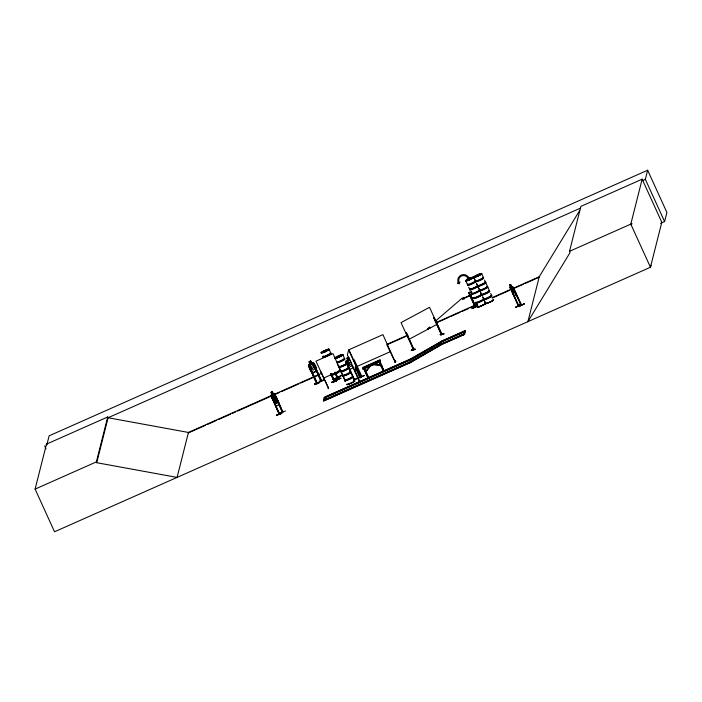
<?xml version="1.0" encoding="UTF-8"?>
<svg xmlns="http://www.w3.org/2000/svg" width="702" height="702" viewBox="0 0 702 702"><rect width="100%" height="100%" fill="white"/><g stroke="black" fill="none" stroke-linecap="round" stroke-linejoin="round"><path stroke-width="1.05" d="M282.967 411.907L279.15 414.285L271.797 397.183L279.668 414.022C279.887 412.89 278.053 413.741 279.352 414.233L271.095 396.051L271.139 395.068L273.982 393.26L278.562 402.123L279.098 404.449L276.334 406.23L275.123 404.343M271.156 396.033L271.191 395.042M381.326 365.628L379.168 364.803L381.37 365.303M381.212 364.786L379.15 365.093M381.239 364.794L379.168 364.803L381.221 364.68M317.357 383.494L309.521 366.628L317.418 383.459L317.137 382.836L316.874 383.757L308.678 365.558L308.845 364.522L312.636 362.407L313.54 362.829C321.534 371.428 310.512 378.325 308.722 365.54L308.898 364.513M469.252 292.33C468.629 292.532 468.515 294.594 471.779 291.979M468.664 292.734L475.017 306.862M469.392 293.146L475.666 306.572L470.507 295.059L469.796 295.375M469.506 295.937L464.206 298.315L463.776 297.341L464.487 298.929L464.066 297.99M470.103 296.147L470.91 295.902L470.121 296.042M471.823 297.964L471.253 298.42L473.13 297.464M477.693 305.089L472.262 307.616L477.746 305.133M474.736 306.502L474.57 307.397M475.017 306.326L474.806 307.292L474.991 306.353M475.131 306.809L470.331 296.165M475.693 306.897L475.71 305.695M346.402 363.171L346.99 362.881L354.607 379.843C355.352 378.466 352.65 379.993 354.457 379.133M352.272 365.049L360.003 381.923M360.196 377.351L360.398 376.404L360.319 377.711L361.126 377.422L353.536 360.073M353.747 380.247L353.948 379.299L353.826 380.545M353.94 380.554L354.054 379.536M354.545 379.334L359.512 377.097M356.642 383.564L362.987 380.589M359.705 377.571L355.703 368.568M360.073 376.667C358.748 377.316 360.503 376.088 360.416 377.255L355.379 366.321M360.319 377.711L360.854 376.579L360.67 377.544M360.67 376.465L361.644 376.009L361.934 376.649L354.177 359.749L353.317 360.17M359.74 381.379L359.67 382.151L347.358 354.966L348.657 349.815L361.003 376.983M361.082 376.246L361.232 376.974L348.92 349.745L382.941 334.643L395.129 361.907M360.784 377.527L361.249 376.447M387.609 344.945L387.03 345.2L395.173 361.925M394.805 362.021C393.778 360.442 396.2 361.705 395.279 362.267L395.358 360.96L395.349 362.179M395.279 362.267L395.489 361.214M395.63 362.109L395.831 361.144L395.323 360.968M320.621 371.437L328.571 388.259L315.944 361.17L332.959 353.624L345.358 380.765M328.124 388.794L328.448 387.75M337.346 364.013L345.252 381.265L345.612 380.186M345.007 380.958L345.323 379.949L345.077 380.888M345.252 381.265L345.454 380.212M470.217 295.419L470.401 295.796M510.74 286.89L510.547 287.776L512.908 292.918M177.167 477.36L54.545 531.774L35.1 489.101L46.464 444.147L107.722 416.962L108.09 417.751L96.727 462.706L177.079 477.404L650.447 267.243L651.026 265.251M96.727 462.706L96.367 461.916L107.722 416.962M177.079 477.404L188.469 432.344M323.683 401.035L324.254 397.288L410.547 358.994L441.769 341.093L463.873 331.405L464.119 331.932L442.848 341.365L411.635 359.266L324.5 397.815L323.683 401.035L409.977 362.741L441.242 344.656L464.592 334.415L465.4 331.195L465.163 330.668L442.655 340.654L442.848 341.365L410.74 359.714L325.693 397.455L325.447 396.928L410.503 359.178L442.611 340.839M355.054 371.867L356.353 366.716M363.285 367.901L363.031 369.015L379.457 361.916M365.602 372.674L366.058 371.718L365.926 372.788M365.821 373.21L366.032 372.367M372.367 364.628L379.343 365.101L372.938 364.408M379.808 360.986L380.072 359.863L363.408 367.207L362.794 368.532L379.808 360.986L383.862 370.489M381.476 364.882C380.879 367.436 381.089 363.68 381.712 365.409L381.256 366.356L381.712 365.409M465.163 330.668L464.347 333.889L441.005 344.129L409.731 362.214L323.447 400.509M441.848 343.875L463.153 334.249L463.399 334.775L442.137 344.217L410.863 362.302L324.973 400.298L324.728 399.771L410.626 361.767L441.848 343.875L442.084 344.401M442.848 341.365L442.655 340.654M464.162 331.748L463.346 334.968L463.925 331.221L464.162 331.748L465.4 331.195M527.886 321.727L539.276 276.667L579.738 210.398M527.913 321.621L570.094 252.553L569.533 251.316L580.887 206.37L642.154 179.177L661.802 222.297L650.447 267.243L630.8 224.131L642.154 179.177M660.591 223.35L664.601 221.569L645.349 179.335L647.648 170.226L49.122 435.828L46.823 444.945L46.464 444.147M664.601 221.569L666.9 212.46L647.648 170.226M631.361 225.36L631.94 223.368M427.615 329.062L429.712 327.869L429.229 328.448M429.922 328.124L427.553 328.984L428.211 328.887M469.094 279.457L469.901 277.615L469.015 278.01A5.888 5.835 11.3 0 0 461.232 275.079A5.888 5.835 11.3 0 0 458.292 282.783L457.406 283.178L459.257 283.836L459.986 282.028L459.09 282.432A4.914 4.87 11.3 0 1 461.539 275.991A4.914 4.87 11.3 0 1 468.041 278.448L467.155 278.843M276.395 415.338L281.844 413.346L276.544 415.172M281.774 413.338L276.395 415.286M336.741 380.8L331.598 382.572L336.583 380.449L336.512 380.879M331.756 382.441L336.67 380.73L331.66 382.151M515.54 307.362L520.998 304.51M521.112 304.457L515.417 307.45L521.121 304.405M318.673 382.836L314.575 384.064L318.69 382.836L318.576 383.283M366.769 370.305L365.479 372.665L366.769 370.314L365.645 371.437M415.093 349.324L411.346 350.342L411.486 349.868L415.172 349.35L411.346 350.368L415.172 349.35M414.987 349.052L411.469 349.921M365.461 371.665L366.997 370.489M371.165 365.154L366.874 370.638L366.541 370.366L370.007 366.137M325.386 350.447L324.956 350.93L325.649 350.614M324.614 351.904L325.052 351.535M325.64 350.64L325.008 350.886L325.605 350.667M325.333 351.377L324.71 351.597M338.733 356.397L339.435 356.081M338.399 357.292L338.978 357.213M338.259 357.344L338.785 357.213M339.461 356.923L339.373 356.853M469.612 278.861L470.287 278.562M469.524 279.457L469.884 279.65M469.287 279.589L470.322 279.405L469.419 279.738M478.106 275.07L477.614 275.351L478.036 275.158M477.281 276.202L477.79 275.798M477.158 276.246L478.159 275.807M429.738 328.115L429.378 327.132M361.012 377.062L361.802 376.711M335.073 372.235L338.25 379.177L334.24 381.616C333.459 380.791 334.749 380.3 334.512 381.528M334.187 381.66L331.072 374.675M337.539 378.826C338.206 377.509 337.899 380.695 337.873 378.615M435.986 320.63L462.364 297.973L463.066 299.561L462.434 298.289M282.669 411.293C281.546 412.013 282.897 410.731 282.932 411.934L274.736 393.717M282.397 412.206L277.422 401.272M316.734 383.073L316.988 382.871M316.725 383.792L321.77 381.01L321.49 380.396M321.481 381.116L313.873 364.18L313.434 364.426L321.165 381.3M324.973 350.833L325.342 350.781M469.638 278.887L470.094 278.65M469.682 279.773L470.226 279.387M363.276 367.585L362.916 368.778L379.58 361.433L380.194 360.117L379.598 360.301M368.647 377.228L364.391 367.787M368.278 378.202L363.943 367.98M383.862 371.27L379.58 361.837M282.353 412.223L282.107 411.583M334.836 381.326L331.16 373.394M337.89 379.396L334.705 372.455M330.791 373.622L334.371 381.598L338.469 379.106M413.759 348.859C414.443 350.517 412.416 348.982 413.662 348.868M441.374 334.047L442.102 334.415L441.444 334.731L433.739 317.839L434.222 317.576L442.041 334.45M518.602 305.861L518.199 305.282M510.047 287.89L510.047 287.03L518.287 306.002L521.586 305.256L513.838 288.382L513.364 288.54L521.033 305.44M518.822 305.835L513.811 294.91M272.455 395.287L273.613 394.559L276.579 401.228L275.482 401.939L273.719 398.06L274.815 397.35M275.877 398.034L276.035 400.087L274.921 400.798L273.569 399.526L271.007 392.462L272.253 391.672L273.148 393.778M271.06 392.444L272.253 391.769M273.508 394.542L272.394 395.261L274.166 399.14L275.281 398.42M271.981 397.113L271.463 397.393M274.886 395.244L282.59 412.153M274.947 403.369L277.694 401.605M275.008 403.439L273.64 401.623L274.947 403.457L277.808 401.632L277.281 399.306L277.808 401.632M280.405 412.706L285.486 411.003M282.344 411.723L279.519 413.548M316.777 383.766L309.082 366.874L309.661 366.584M338.741 356.318L339.171 356.177M339.005 356.906L338.618 357.099M477.597 275.868L477.167 276.105L477.957 275.868M335.925 379.957L340.83 378.308L336.126 379.791M337.802 378.94L334.626 380.879M347.622 360.214L346.191 360.863L345.867 361.899L354.168 380.045L353.764 379.44M359.564 376.86L359.836 377.518M282.634 412.127L275.482 396.095M279.493 414.075L271.209 396.033M441.198 334.091L441.725 333.854M441.312 334.073L441.479 334.705M333.924 381.037L334.38 380.765M330.993 373.455L334.485 381.537M311.548 363.004L310.644 360.916L308.994 361.828L309.986 363.899M310.626 361.012L309.082 361.872L310.073 363.934L309.591 365.084L311.355 368.962L312.916 370.173L314.417 369.331L314.461 367.216L312.688 363.338L311.574 363.092L310.644 360.916M312.662 372.823L316.4 370.735M314.68 384.336L318.848 383.187M321.428 380.431L320.981 380.686M314.478 384.52L314.593 384.012M338.118 379.317L334.88 372.402M478.097 276.018L477.351 276.36M363.382 367.515L370.726 364.233M413.794 349.552L406.309 332.59L405.826 332.845M433.739 317.839L434.345 317.55M443.848 333.915L440.119 334.512L440.549 334.67M440.277 334.863L444.094 333.836L440.329 334.775M408.722 339.505L437.241 324.21M321.2 380.502L321.349 381.247M510.74 286.978L509.792 284.81L510.802 286.951L509.985 287.057M510.74 284.635L514.276 291.251L514.531 293.024L513.583 293.217L512.32 291.655M511.749 286.679L512.425 286.618M510.029 287.127L512.407 286.548L513.092 287.206L521.375 305.37L521.033 304.694M510.003 287.873L513.794 295.445L516.233 294.928L515.601 292.778L516.119 294.893M513.838 288.382L513.364 288.54M520.831 305.001L518.427 305.493M518.515 306.432L524.438 303.826L518.55 306.449M413.066 349.184L413.601 349.71M441.54 334.722L433.862 317.804M441.83 334.512L429.545 307.309L401.026 322.613L413.469 349.772M325.298 351.605L324.736 351.676M325.202 351.746L324.736 351.948M344.568 370.7L345.033 370.498M468.629 292.646L471.516 291.409M464.04 297.955L469.366 295.63M474.341 297.613L471.454 298.859L474.341 297.639M477.588 304.852L472.227 307.52M477.386 305.774L472.06 308.599L477.544 306.125M472.051 308.529L477.5 306.046M428.229 328.51L428.878 328.203M357.809 378.009L364.338 375.5L354.168 380.036M580.422 208.152L108.09 417.751L188.443 432.45L271.656 395.428M642.356 180.668L645.349 179.335M569.533 251.316L630.8 224.131M35.1 489.101L96.367 461.916M349.675 359.398L346.253 360.916L345.946 361.89L348.473 367.427M274.64 394.199L321.77 373.192M386.899 344.384L407.941 335.047M436.012 322.587L477.132 304.247M492.137 297.683L511.205 289.127M513.188 288.338L539.25 276.772M188.478 432.862L205.519 425.298M207.52 424.403L216.541 420.401M218.55 419.515L230.581 414.18M232.581 413.285L235.591 411.951M237.592 411.065L271.674 395.937M275.684 394.155L279.694 392.383M281.695 391.488L298.736 383.933M300.746 383.038L312.767 377.702M314.777 376.807L317.778 375.473M387.943 344.34L405.993 336.337M437.065 322.543L449.087 317.207M451.096 316.321L460.117 312.311M462.118 311.425L468.137 308.757M470.138 307.862L474.148 306.09M492.19 298.078L509.231 290.514M514.241 288.294L523.262 284.292M525.271 283.397L539.303 277.176M346.753 363.855L350.877 362.03M323.648 378.062L340.654 370.516M352.518 365.637L350.561 366.497L348.762 365.303L346.99 361.425L347.718 360.266L346.674 358.134L348.771 357.204L349.359 358.704M353.931 367.497L349.991 369.252L348.411 367.462M356.616 366.637L390.637 351.544M371.709 363.794L378.606 360.731M442.901 341.181L463.197 332.178M469.884 279.519L469.445 279.765M379.422 361.881L380.3 360.354L379.861 360.468M413.882 349.517L406.309 332.59M469.726 279.37L470.305 279.387M276.018 396.533L278.615 402.097M272.551 398.806L272.587 397.823L275.324 396.051L276.053 396.569M275.035 404.396L276.395 406.212M380.115 360.644L379.8 361.907L363.118 369.234L362.934 367.98L379.949 360.433L380.265 361.135M341.049 378.167L335.96 379.879M381.476 366.26L381.335 365.347M518.506 305.975L510.898 289.048M313.496 362.837L321.709 381.054M313.434 364.426L321.077 381.353M316.084 368.41L316.356 370.753M320.884 380.914L317.216 383.011M383.678 370.559L379.361 361.135M509.731 284.837L510.802 284.6M510.117 285.214L511.047 285.784L510.433 285.907M518.269 306.019L518.006 305.388M383.432 371.455L379.133 362.039M470.103 289.733A4.361 0.483 -24.5 0 0 473.227 289.013A4.361 0.483 -24.5 0 0 477.869 286.425L479.65 290.321A4.352 0.483 -24.5 0 1 475.026 292.945A4.352 0.483 -24.5 0 1 471.911 293.664M477.667 307.134L477.667 306.993A4.379 0.491 -24.5 0 0 483.046 305.098A4.379 0.491 -24.5 0 0 484.591 303.545M275.403 396.972L274.5 396.656C274.587 392.813 270.7 395.296 273.455 397.35L273.131 398.438L274.894 402.325L276.246 403.606L277.343 402.895L277.167 400.851L274.113 394.155L273.201 393.848L272.2 391.698M518.681 306.721L524.245 303.764M512.346 286.574L513.074 287.241M323.736 380.326L319.91 381.449M512.635 293.392L513.855 295.34M481.669 273.675A4.379 0.491 -24.5 0 1 475.552 276.851A4.379 0.491 -24.5 0 1 475.824 275.825A4.379 0.491 -24.5 0 1 481.677 273.692A4.379 0.491 -24.5 0 1 475.561 276.869A4.379 0.491 -24.5 0 1 475.816 275.807A4.379 0.491 -24.5 0 1 481.669 273.675L483.371 277.439M484.608 280.159L485.486 282.099M485.845 282.88L487.504 286.521M487.723 286.978L489.426 290.725M490.663 293.445L491.54 295.384M475.421 280.967L473.71 277.229A4.379 0.491 -24.5 0 0 467.848 279.361A4.379 0.491 -24.5 0 0 467.585 280.405A4.379 0.491 -24.5 0 0 473.701 277.229L475.394 280.975A4.361 0.483 -24.5 0 1 470.243 283.775A4.361 0.483 -24.5 0 1 468.058 283.968M476.658 283.687L477.536 285.626M481.475 294.252L479.764 290.514L481.449 294.261A4.361 0.483 -24.5 0 1 476.298 297.06A4.361 0.483 -24.5 0 1 474.113 297.253M482.722 296.972L483.59 298.912A4.361 0.483 -24.5 0 1 478.931 301.518A4.361 0.483 -24.5 0 1 475.807 302.237M476.158 303.018A4.361 0.483 -24.5 0 0 479.282 302.299A4.361 0.483 -24.5 0 0 483.924 299.71L485.652 303.44M476.64 283.696L477.518 285.644M482.695 296.981L483.573 298.929M483.924 299.71L485.635 303.448M465.733 280.765L467.444 284.503M468.69 287.223L469.568 289.171M464.347 333.889L464.592 334.415M441.769 341.093L442.006 341.628M441.891 343.682L442.137 344.217M441.005 344.129L441.242 344.656M429.212 327.202L429.448 327.966L429.185 327.378M411.39 358.74L411.635 359.266M410.547 358.994L410.784 359.521M410.503 359.178L410.74 359.714M410.626 361.767L410.863 362.302M409.784 362.03L409.977 362.741M371.814 364.031L371.604 363.566L371.604 365.558M365.689 372.262L366.084 373.095M363.724 368.875L368.006 378.29M342.83 354.729A4.379 0.491 -24.5 0 1 336.723 357.906A4.379 0.491 -24.5 0 1 336.986 356.862A4.379 0.491 -24.5 0 1 342.83 354.729L344.533 358.485M329.062 349.28A4.379 0.491 -24.5 0 1 322.946 352.457A4.379 0.491 -24.5 0 1 323.21 351.412A4.379 0.491 -24.5 0 1 329.062 349.28L330.756 353.027M335.249 372.174L338.425 379.141M324.254 397.288L324.5 397.815M44.656 445.937L46.016 448.929M362.873 380.335L356.493 383.169M278.518 402.132L279.045 404.396M485.389 282.818A4.361 0.483 -24.5 0 1 482.757 284.766A4.361 0.483 -24.5 0 1 477.904 286.407L479.563 290.049A4.344 0.483 -24.5 0 1 474.385 292.857A4.344 0.483 -24.5 0 1 472.209 293.041M485.319 282.52A4.431 0.491 -24.5 0 1 482.643 284.503A4.431 0.491 -24.5 0 1 477.72 286.162M487.179 286.758A4.352 0.483 -24.5 0 1 484.038 288.952A4.352 0.483 -24.5 0 1 479.878 290.128M487.03 286.469A4.344 0.483 -24.5 0 1 483.897 288.654A4.344 0.483 -24.5 0 1 479.756 289.821M483.195 277.86A4.431 0.491 -24.5 0 1 480.001 280.08A4.431 0.491 -24.5 0 1 475.772 281.283M484.433 282.195A4.361 0.483 -24.5 0 1 483.371 283.503A4.361 0.483 -24.5 0 1 477.641 285.723M483.266 278.159A4.361 0.483 -24.5 0 1 480.115 280.352A4.361 0.483 -24.5 0 1 475.956 281.528M484.599 282.432A4.431 0.491 -24.5 0 1 483.52 283.766A4.431 0.491 -24.5 0 1 477.702 286.021M483.09 277.615A4.431 0.491 -24.5 0 1 479.887 279.844A4.431 0.491 -24.5 0 1 475.658 281.046M482.906 277.378A4.361 0.483 -24.5 0 1 479.764 279.572A4.361 0.483 -24.5 0 1 475.596 280.747M479.642 290.33A4.352 0.483 -24.5 0 1 474.508 293.12A4.352 0.483 -24.5 0 1 472.323 293.313M491.804 296.077A4.361 0.483 -24.5 0 1 487.776 298.534A4.361 0.483 -24.5 0 1 484.134 299.482M490.768 295.963A4.431 0.491 -24.5 0 1 489.206 297.543A4.431 0.491 -24.5 0 1 483.775 299.447M493.216 300.017A4.352 0.483 -24.5 0 1 489.557 302.439A4.352 0.483 -24.5 0 1 486.354 303.062M493.085 299.754A4.344 0.483 -24.5 0 1 489.952 301.939A4.344 0.483 -24.5 0 1 485.81 303.115M487.346 287.162A4.344 0.483 -24.5 0 1 484.213 289.338A4.344 0.483 -24.5 0 1 480.071 290.514M493.164 299.851A4.379 0.491 -24.5 0 1 490.005 302.053A4.379 0.491 -24.5 0 1 485.828 303.238M487.627 286.872A4.379 0.491 -24.5 0 1 483.581 289.338A4.379 0.491 -24.5 0 1 479.931 290.286M488.645 291.304A4.431 0.491 -24.5 0 1 486.574 293.129A4.431 0.491 -24.5 0 1 481.826 294.568M491.084 295.323A4.361 0.483 -24.5 0 1 487.943 297.516A4.361 0.483 -24.5 0 1 483.775 298.692M488.715 291.602A4.361 0.483 -24.5 0 1 488.75 292.304A4.361 0.483 -24.5 0 1 483.406 294.77A4.361 0.483 -24.5 0 1 482.441 294.498M491.268 295.568A4.431 0.491 -24.5 0 1 488.065 297.788A4.431 0.491 -24.5 0 1 483.836 298.991M489.145 290.9A4.431 0.491 -24.5 0 1 485.942 293.129A4.431 0.491 -24.5 0 1 481.712 294.331M488.961 290.663A4.361 0.483 -24.5 0 1 485.819 292.857A4.361 0.483 -24.5 0 1 481.651 294.033M484.643 303.712A4.352 0.483 -24.5 0 1 483.108 305.256A4.352 0.483 -24.5 0 1 477.772 307.134M477.808 286.118A4.431 0.491 -24.5 0 1 473.095 288.75A4.431 0.491 -24.5 0 1 469.919 289.487M475.587 281.362A4.431 0.491 -24.5 0 1 471.498 283.862A4.431 0.491 -24.5 0 1 467.795 284.819M477.342 285.854A4.361 0.483 -24.5 0 1 471.884 288.627A4.361 0.483 -24.5 0 1 470.182 288.627M475.745 281.756A4.361 0.483 -24.5 0 1 471.621 284.126A4.361 0.483 -24.5 0 1 467.804 285.284M477.527 286.1A4.431 0.491 -24.5 0 1 472.472 288.724A4.431 0.491 -24.5 0 1 469.813 289.242M475.579 281.221A4.431 0.491 -24.5 0 1 470.866 283.854A4.431 0.491 -24.5 0 1 467.69 284.582M483.862 299.412A4.431 0.491 -24.5 0 1 478.641 302.255A4.431 0.491 -24.5 0 1 476.412 302.448M479.826 290.76A4.344 0.483 -24.5 0 1 475.21 293.339A4.344 0.483 -24.5 0 1 472.095 294.059M481.274 294.682A4.431 0.491 -24.5 0 1 477.553 297.148A4.431 0.491 -24.5 0 1 474.289 297.78M481.344 294.98A4.361 0.483 -24.5 0 1 478.194 297.174A4.361 0.483 -24.5 0 1 474.034 298.35M483.66 299.07A4.431 0.491 -24.5 0 1 479.045 301.799A4.431 0.491 -24.5 0 1 476.307 302.202M481.537 294.41A4.431 0.491 -24.5 0 1 476.921 297.139A4.431 0.491 -24.5 0 1 474.183 297.543M330.581 353.448A4.431 0.491 -24.5 0 1 327.386 355.668A4.431 0.491 -24.5 0 1 323.157 356.87M331.019 353.711A4.37 0.491 -24.5 0 1 326.983 356.177A4.37 0.491 -24.5 0 1 323.332 357.125M330.475 353.203A4.431 0.491 -24.5 0 1 326.746 355.668A4.431 0.491 -24.5 0 1 323.49 356.309M330.291 352.966A4.361 0.483 -24.5 0 1 326.632 355.387A4.361 0.483 -24.5 0 1 323.42 356.019M338.829 371.691A4.361 0.483 -24.5 0 1 335.688 373.885A4.361 0.483 -24.5 0 1 331.519 375.07M338.768 371.393A4.431 0.491 -24.5 0 1 335.038 373.859A4.431 0.491 -24.5 0 1 331.774 374.491M333.722 378.641A4.37 0.491 -24.5 0 0 336.416 378.238A4.37 0.491 -24.5 0 0 340.97 375.552A4.361 0.483 -24.5 0 1 336.433 378.264A4.361 0.483 -24.5 0 1 333.74 378.659M340.847 375.298A4.361 0.483 -24.5 0 1 336.82 377.764A4.361 0.483 -24.5 0 1 333.178 378.703M340.909 375.394A4.379 0.491 -24.5 0 1 336.872 377.869A4.379 0.491 -24.5 0 1 333.213 378.817M338.934 370.972A4.37 0.491 -24.5 0 1 334.81 373.341A4.37 0.491 -24.5 0 1 330.984 374.499M338.654 371.156A4.431 0.491 -24.5 0 1 335.459 373.385A4.431 0.491 -24.5 0 1 331.23 374.578M346.551 363.873A4.361 0.483 -24.5 0 1 343.401 366.058A4.361 0.483 -24.5 0 1 339.241 367.243M346.481 363.566A4.431 0.491 -24.5 0 1 342.76 366.032A4.431 0.491 -24.5 0 1 339.496 366.672M348.324 367.769A4.361 0.483 -24.5 0 1 344.664 370.191A4.361 0.483 -24.5 0 1 341.453 370.814M348.21 367.506A4.361 0.483 -24.5 0 1 345.059 369.7A4.361 0.483 -24.5 0 1 340.9 370.884M348.631 367.576A4.379 0.491 -24.5 0 1 344.585 370.042A4.379 0.491 -24.5 0 1 340.935 370.989M344.357 358.906A4.431 0.491 -24.5 0 1 340.637 361.372A4.431 0.491 -24.5 0 1 337.372 362.013M345.603 363.241A4.37 0.491 -24.5 0 1 345.63 363.952A4.37 0.491 -24.5 0 1 340.277 366.418A4.37 0.491 -24.5 0 1 339.312 366.146M344.436 359.205A4.37 0.491 -24.5 0 1 341.277 361.398A4.37 0.491 -24.5 0 1 337.109 362.583M346.376 363.329A4.431 0.491 -24.5 0 1 342.646 365.795A4.431 0.491 -24.5 0 1 339.391 366.426M344.252 358.669A4.431 0.491 -24.5 0 1 340.523 361.135A4.431 0.491 -24.5 0 1 337.267 361.767M344.428 358.397A4.361 0.483 -24.5 0 1 340.4 360.854A4.361 0.483 -24.5 0 1 336.758 361.802M352.606 377.158A4.361 0.483 -24.5 0 1 348.938 379.58A4.361 0.483 -24.5 0 1 345.726 380.212M352.904 376.825A4.431 0.491 -24.5 0 1 348.815 379.326A4.431 0.491 -24.5 0 1 345.112 380.282M354.378 381.054A4.361 0.483 -24.5 0 1 351.237 383.248A4.361 0.483 -24.5 0 1 347.069 384.424M354.264 380.8A4.361 0.483 -24.5 0 1 351.114 382.985A4.361 0.483 -24.5 0 1 346.955 384.169M348.525 368.199A4.361 0.483 -24.5 0 1 344.857 370.63A4.361 0.483 -24.5 0 1 341.646 371.253M354.326 380.888A4.379 0.491 -24.5 0 1 351.167 383.09A4.379 0.491 -24.5 0 1 346.99 384.275M348.429 367.953A4.379 0.491 -24.5 0 1 344.752 370.393A4.379 0.491 -24.5 0 1 341.523 371.016M349.807 372.35A4.431 0.491 -24.5 0 1 347.736 374.175A4.431 0.491 -24.5 0 1 342.988 375.623M352.255 376.369A4.37 0.491 -24.5 0 1 349.105 378.571A4.37 0.491 -24.5 0 1 344.928 379.747M350.491 372.49A4.37 0.491 -24.5 0 1 347.332 374.684A4.37 0.491 -24.5 0 1 343.164 375.868M352.43 376.614A4.431 0.491 -24.5 0 1 349.236 378.843A4.431 0.491 -24.5 0 1 345.007 380.045M349.693 372.113A4.431 0.491 -24.5 0 1 347.63 373.938A4.431 0.491 -24.5 0 1 342.874 375.377M350.123 371.709A4.361 0.483 -24.5 0 1 346.981 373.903A4.361 0.483 -24.5 0 1 342.813 375.087M469.226 295.27L469.656 296.27C472.314 296.411 470.893 293.19 469.217 295.296M476.114 305.853L475.965 306.809L476.14 305.853M325.5 396.735L324.921 400.482L325.5 396.735M274.973 397.235L275.193 399.587L273.359 398.306L275.175 400.201L275.614 403.176L275.64 400.5L277.571 401.869L275.667 399.903L274.973 397.235M273.517 395.05L272.806 395.507L273.122 396.2L273.833 395.744L273.517 395.05M272.209 392.242L271.49 392.708L271.806 393.401L272.525 392.936L272.209 392.242M310.512 361.512L309.556 362.056L309.872 362.75L310.828 362.206L310.512 361.512M311.89 363.785L310.389 364.628L312.162 368.506L313.654 367.664L311.89 363.785M348.534 357.818L347.279 358.38L347.595 359.073L348.85 358.511L348.534 357.818M349.991 360.091L348.034 360.96L349.807 364.838L351.755 363.969L349.991 360.091M323.631 380.098L319.489 381.265L323.631 380.098M512.004 287.478L511.056 287.671L512.829 291.558L513.767 291.356L512.004 287.478M475.5 276.693A4.352 0.483 -24.5 0 0 481.572 273.534A4.352 0.483 -24.5 0 0 475.763 275.658A4.352 0.483 -24.5 0 0 475.5 276.693M475.684 277.088A4.344 0.483 -24.5 0 0 481.747 273.938A4.344 0.483 -24.5 0 0 475.947 276.053A4.344 0.483 -24.5 0 0 475.684 277.088M467.523 280.23A4.352 0.483 -24.5 0 0 473.604 277.079A4.352 0.483 -24.5 0 0 467.786 279.194A4.352 0.483 -24.5 0 0 467.523 280.23M482.493 305.238A4.344 0.483 -24.5 0 0 484.52 303.448A4.352 0.483 -24.5 0 1 482.493 305.23A4.344 0.483 -24.5 0 1 477.834 306.651A4.352 0.483 -24.5 0 0 482.493 305.23M467.707 280.625A4.344 0.483 -24.5 0 0 473.771 277.474A4.344 0.483 -24.5 0 0 467.971 279.589A4.344 0.483 -24.5 0 0 467.707 280.625M322.876 352.281A4.361 0.483 -24.5 0 0 328.966 349.113A4.361 0.483 -24.5 0 0 323.139 351.237A4.361 0.483 -24.5 0 0 322.876 352.281M323.06 352.676A4.361 0.483 -24.5 0 0 329.15 349.517A4.361 0.483 -24.5 0 0 323.324 351.641A4.361 0.483 -24.5 0 0 323.06 352.676M336.653 357.739A4.361 0.483 -24.5 0 0 342.743 354.58A4.361 0.483 -24.5 0 0 336.916 356.695A4.361 0.483 -24.5 0 0 336.653 357.739M336.837 358.143A4.361 0.483 -24.5 0 0 342.927 354.975A4.361 0.483 -24.5 0 0 337.1 357.099A4.361 0.483 -24.5 0 0 336.837 358.143M336.662 357.766A4.37 0.491 -24.5 0 0 342.76 354.598A4.37 0.491 -24.5 0 0 336.925 356.721A4.37 0.491 -24.5 0 0 336.662 357.766"/></g></svg>
